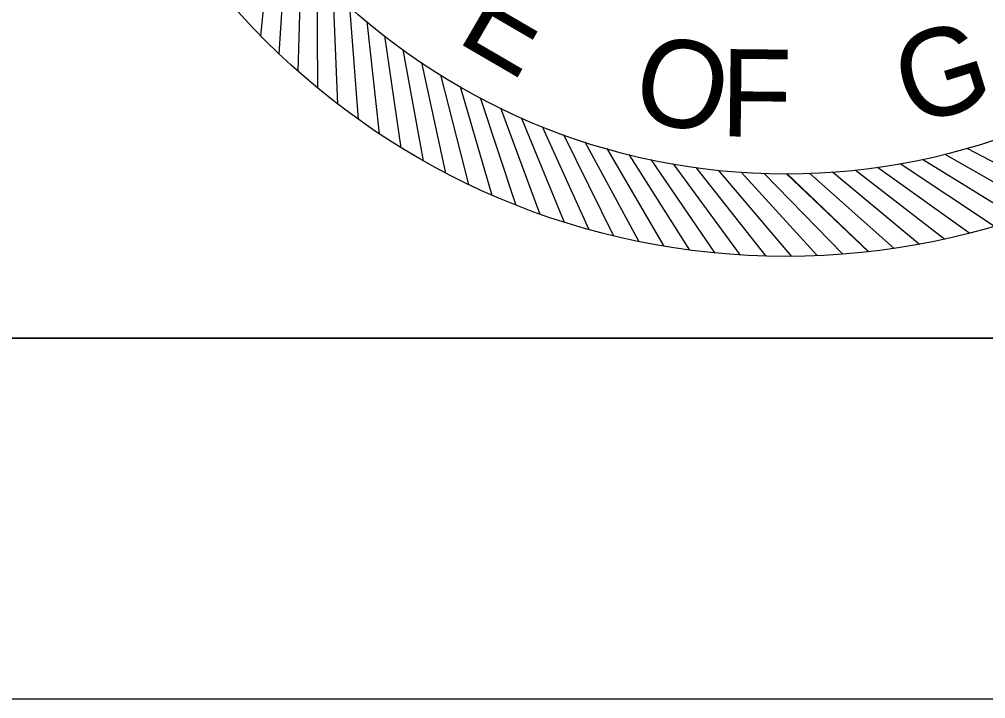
# Model space of a CAD drawing. Extents: x -0.17 to 1.42, y -0.61 to 1.05.
# Drawn here: x 0.6532 to 0.709, y 0 to 0.0392 of the extents above; entities that cross this region are included whole.
import ezdxf

# ---------------------------------------------------------------- set-up
doc = ezdxf.new("R2010")
doc.units = 0
for name, color, linetype in [('TOPO_E_TPBL-Cell', 7, 'Continuous'), ('TOPO_E_TRP-Cell', 7, 'Continuous'), ('TOPO_E_TSW-Cell', 7, 'Continuous')]:
    doc.layers.add(name, color=color, linetype=linetype)

msp = doc.modelspace()

# ---------------------------------------------------------------- linework, layer by layer
at = {"layer": 'TOPO_E_TPBL-Cell'}
for points in [[(0, 0), (1.4167, 0), (1.4167, 0.9167), (0, 0.9167)], [(0.0208, 0.0208), (1.3959, 0.0208), (1.3959, 0.8959), (0.0208, 0.8959)]]:
    msp.add_lwpolyline(points, close=True, dxfattribs=at)
at = {"layer": 'TOPO_E_TRP-Cell'}
msp.add_lwpolyline([(0.0208, 0.8959), (1.3959, 0.8959), (1.3959, 0.0208), (0.0208, 0.0208)], close=True, dxfattribs=at)
at = {"layer": 'TOPO_E_TSW-Cell'}
for points in [[(0.667786, 0.044747), (0.667786, 0.044747), (0.667142, 0.038244)], [(0.668615, 0.043726), (0.668199, 0.037204)], [(0.669479, 0.042734), (0.669291, 0.036202)], [(0.670377, 0.041773), (0.670417, 0.035238)], [(0.671308, 0.040844), (0.671308, 0.040844), (0.671576, 0.034315)], [(0.672271, 0.039948), (0.672767, 0.033432)], [(0.673265, 0.039086), (0.673988, 0.032592)], [(0.674288, 0.03826), (0.675237, 0.031795)], [(0.67534, 0.03747), (0.676514, 0.031041)], [(0.676418, 0.036717), (0.676418, 0.036717), (0.677816, 0.030333)], [(0.677522, 0.036001), (0.679142, 0.029671)], [(0.67865, 0.035325), (0.68049, 0.029055)], [(0.679802, 0.034689), (0.681859, 0.028487)], [(0.680974, 0.034093), (0.680974, 0.034093), (0.683247, 0.027967)], [(0.682167, 0.033539), (0.684652, 0.027495)], [(0.683378, 0.033026), (0.683378, 0.033026), (0.686073, 0.027073)], [(0.684607, 0.032557), (0.687508, 0.026701)], [(0.685851, 0.03213), (0.688954, 0.026379)], [(0.68711, 0.031747), (0.690412, 0.026108)], [(0.68838, 0.031408), (0.691877, 0.025888)], [(0.706614, 0.03143), (0.712293, 0.028198)], [(0.707884, 0.031772), (0.713672, 0.02874)], [(0.689657, 0.031112), (0.689657, 0.031112), (0.693344, 0.025717)], [(0.690943, 0.03086), (0.694817, 0.025597)], [(0.702742, 0.030673), (0.708053, 0.026864)], [(0.704041, 0.03088), (0.709481, 0.027259)], [(0.705332, 0.031133), (0.710895, 0.027704)], [(0.692243, 0.030656), (0.696298, 0.025531)], [(0.693549, 0.030497), (0.69778, 0.025517)], [(0.694859, 0.030383), (0.699262, 0.025554)], [(0.694859, 0.030383), (0.699262, 0.025554)], [(0.696173, 0.030316), (0.700741, 0.025643)], [(0.696173, 0.030316), (0.700741, 0.025643)], [(0.697488, 0.030295), (0.697488, 0.030295), (0.702217, 0.025784)], [(0.697488, 0.030295), (0.697488, 0.030295), (0.702217, 0.025784)], [(0.697498, 0.0303), (0.702227, 0.025789)], [(0.698813, 0.030324), (0.698813, 0.030324), (0.703697, 0.025981)], [(0.700127, 0.030395), (0.700127, 0.030395), (0.705159, 0.026225)], [(0.701437, 0.030511), (0.706611, 0.026519)]]:
    msp.add_lwpolyline(points, dxfattribs=at)
for radius in [0.042457, 0.03771]:
    msp.add_circle((0.697453, 0.067983), radius, dxfattribs=at)

# ---------------------------------------------------------------- texts
for s, rotation, p in [('E', 329.7796, (0.678332, 0.037973)), ('G', 17.1434, (0.704668, 0.032998)), ('O', 347.541, (0.688392, 0.033576)), ('F', 359.382, (0.693655, 0.032451))]:
    msp.add_text(s, height=0.00504, rotation=rotation, dxfattribs=at).set_placement(p)

doc.saveas('drawing.dxf')
